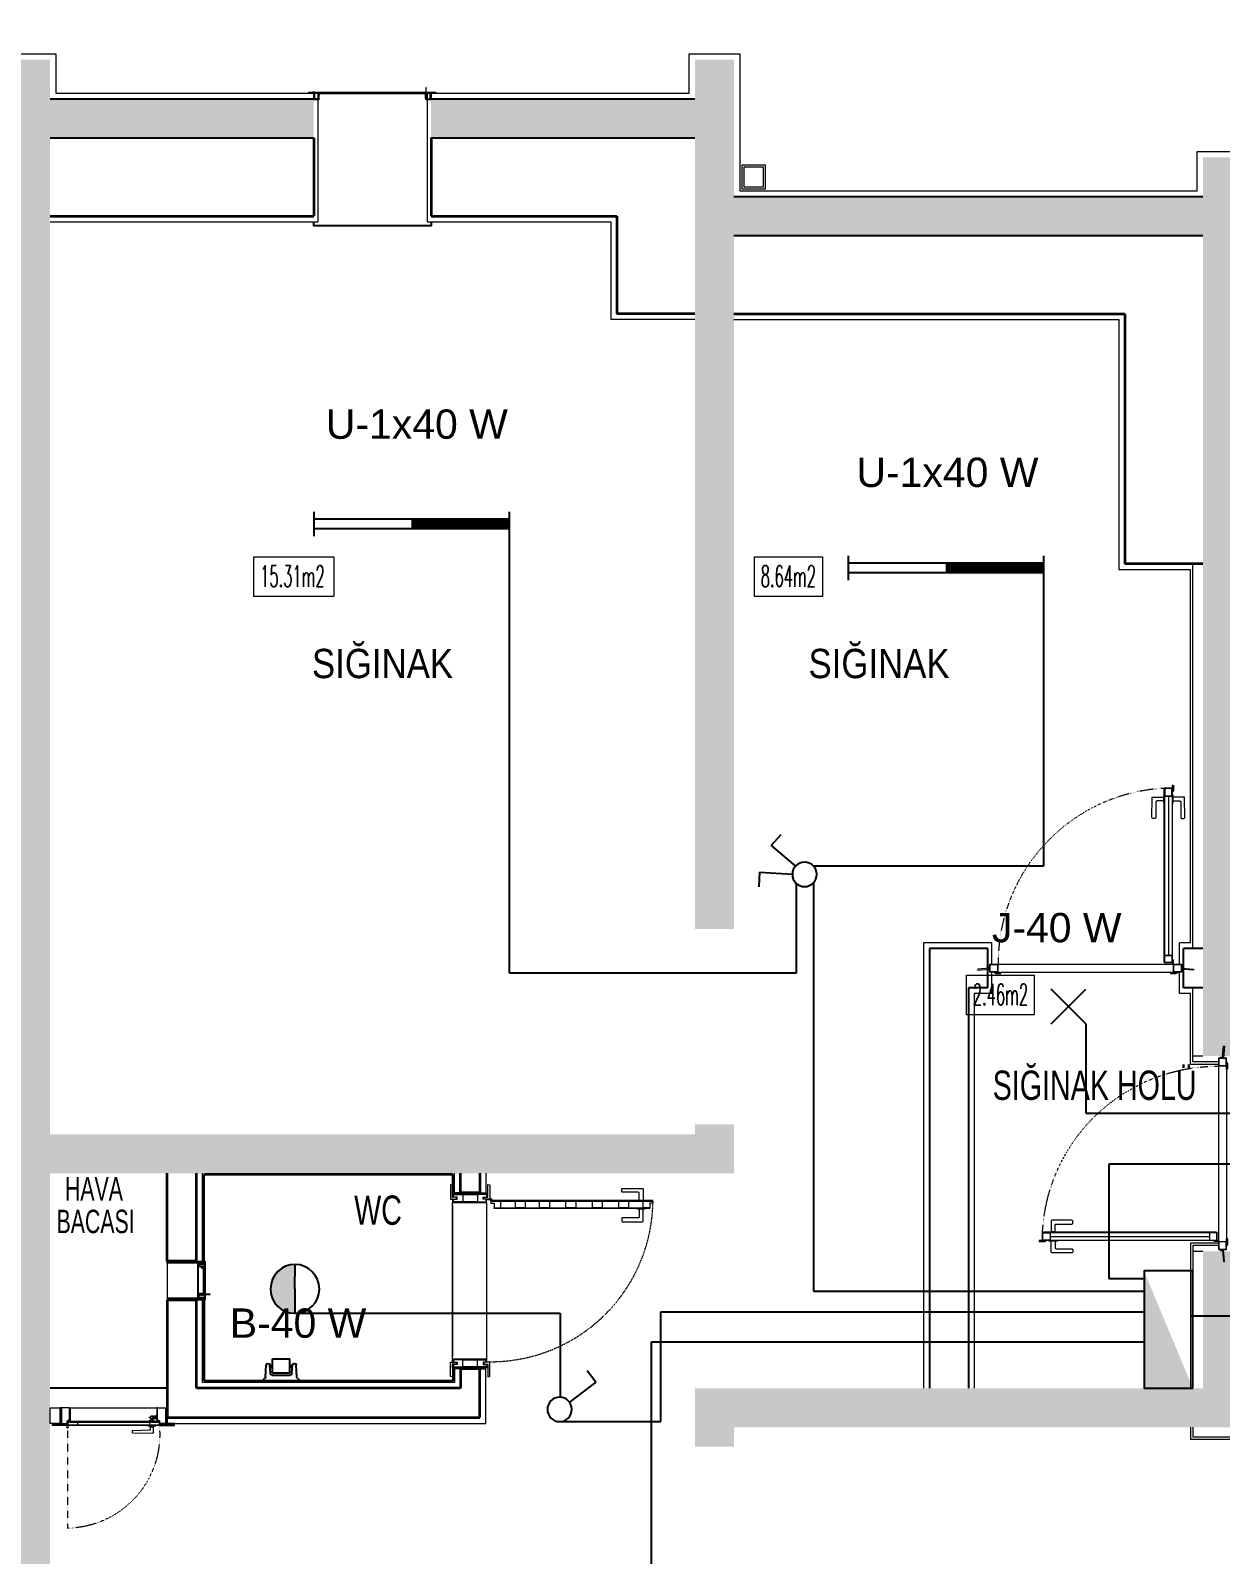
# Model space of a CAD drawing. Header units: millimetres. Extents: x -4402 to 30102, y 1696 to 6551.
# Drawn here: x 11332 to 11941, y 4080 to 4860 of the extents above; entities that cross this region are included whole.
import ezdxf

# ---------------------------------------------------------------- set-up
doc = ezdxf.new("R2010")
doc.units = ezdxf.units.MM
doc.linetypes.add('DOT', pattern=[0.25, 0, -0.25])
doc.linetypes.add('HIDDEN', pattern=[0.375, 0.25, -0.125])
for name, color, linetype, lineweight in [('ARMATUR', 1, 'Continuous', 20), ('B', 30, 'Continuous', 25), ('C', 1, 'Continuous', 20), ('D', 4, 'Continuous', 35), ('HA', 8, 'Continuous', 20), ('I', 3, 'Continuous', 18), ('KP', 1, 'Continuous', 20), ('MH', 20, 'Continuous', 20), ('P', 1, 'Continuous', 20), ('S', 6, 'Continuous', 20), ('TF', 1, 'Continuous', 20), ('YA', 3, 'Continuous', 13), ('YT', 252, 'BATTING', 13), ('YYM', 20, 'Continuous', 18)]:
    doc.layers.add(name, color=color, linetype=linetype, lineweight=lineweight)
for name, color, linetype in [('BOYA', 253, 'Continuous'), ('CEMAL AYAR  AYD. HAT', 6, 'Continuous'), ('DUVARS', 4, 'Continuous'), ('ELEKTRİK YAZI', 2, 'Continuous'), ('PP', 2, 'Continuous'), ('SEMBOL', 1, 'Continuous'), ('VTCONT', 1, 'Continuous'), ('ZAYIF AKIM HATTI', 6, 'ZAYIF_AKIM_HATTI')]:
    doc.layers.add(name, color=color, linetype=linetype)
doc.layers.get('TF').off()
doc.layers.get('YT').off()
doc.styles.add('1', font='arial.ttf', dxfattribs={"height": 18})
doc.styles.add('SIMPLEX', font='SIMPLEX.SHX', dxfattribs={"width": 0.65, "height": 10})
doc.styles.get("Standard").update_dxf_attribs({"font": 'arial.ttf'})
doc.linetypes.add('BATTING', pattern='A,0.0001,-0.1,[134,ltypeshp.shx,S=0.1,R=0,X=-0.1,Y=0],-0.2,[134,ltypeshp.shx,S=0.1,R=180,X=0.1,Y=0],-0.1', length=0.4001)
doc.linetypes.add('ZAYIF_AKIM_HATTI', pattern='A,12.7,-5.08,["Z",Standard,S=2.54,R=0,X=-2.54,Y=-1.27],-5.08', length=22.86)

# ---------------------------------------------------------------- blocks, each defined once
blk = doc.blocks.new('KW901')
at = {"layer": 'KP', "ltscale": 3}
for p, q in [((-85, 8), (-5, 8)), ((-5, -9.38), (-85, -9.38))]:
    blk.add_line(p, q, dxfattribs=at)
at = {"layer": 'KP'}
for p, q in [((-4.05, -11.5), (-2.72, -11.5)), ((-3.4, -9.67), (-3.4, -12.18)), ((-8.26, -87.55), (-8.26, -89.55)), ((-8.11, -86.8), (-8.11, -90.3)), ((-3.83, -86.8), (-3.83, -90.3)), ((-3.68, -87.55), (-3.68, -89.55))]:
    blk.add_line(p, q, dxfattribs=at)
at = {"layer": 'KP', "color": 1, "ltscale": 3}
for points in [[(-86.75, 8), (-86.75, 6.1, -0.414214), (-86.85, 6), (-87.65, 6, -0.414214), (-87.75, 6.1), (-87.75, 7.9, 0.414214), (-87.85, 8), (-94.14, 8, -0.453592), (-94.23, 8.11), (-94.06, 8.91, -0.375902), (-93.96, 9), (-86.85, 9, -0.414214), (-86.75, 8.9), (-86.75, 8)], [(-3.25, 8), (-3.25, 6.1, 0.414214), (-3.15, 6), (-2.35, 6, 0.414214), (-2.25, 6.1), (-2.25, 7.9, -0.414214), (-2.15, 8), (4.14, 8, 0.453592), (4.23, 8.11), (4.06, 8.91, 0.375902), (3.96, 9), (-3.15, 9, 0.414214), (-3.25, 8.9), (-3.25, 8)], [(-86.75, -10), (-86.75, -8.1, 0.414214), (-86.85, -8), (-87.65, -8, 0.414214), (-87.75, -8.1), (-87.75, -9.9, -0.414214), (-87.85, -10), (-94.14, -10, 0.453592), (-94.23, -10.11), (-94.06, -10.91, 0.375902), (-93.96, -11), (-86.85, -11, 0.414214), (-86.75, -10.9), (-86.75, -10)], [(-3.25, -10), (-3.25, -8.1, -0.414214), (-3.15, -8), (-2.35, -8, -0.414214), (-2.25, -8.1), (-2.25, -9.9, 0.414214), (-2.15, -10), (4.14, -10, -0.453592), (4.23, -10.11), (4.06, -10.91, -0.375902), (3.96, -11), (-3.15, -11, -0.414214), (-3.25, -10.9), (-3.25, -10)]]:
    blk.add_lwpolyline(points, format="xyb", dxfattribs=at)
at = {"layer": 'KP', "ltscale": 3}
for points in [[(-87.8, -9.6), (-87.8, -10), (-89.5, -10), (-89.5, 8), (-87.8, 8), (-87.8, 7.6)], [(-86.7, 7.6), (-86.7, 8), (-85, 8), (-85, -9.38), (-85.4, -9.38)], [(-3.3, 7.6), (-3.3, 8), (-5, 8), (-5, -9.38), (-4.6, -9.38)], [(-2.2, -9.6), (-2.2, -10), (-0.5, -10), (-0.5, 8), (-2.2, 8), (-2.2, 7.6)], [(-87.8, 7.6), (-89.1, 7.6), (-89.1, -4.75), (-85.4, -4.75), (-85.4, 7.6), (-85.9, 7.6), (-85.9, 7.6), (-86.1, 7.6), (-86.1, 7.6), (-86.7, 7.6), (-86.7, 5.6), (-87.8, 5.6), (-87.8, 7.6)], [(-87.8, -9.6), (-89.1, -9.6), (-89.1, 2.75), (-85.4, 2.75), (-85.4, -9.38), (-85.9, -9.38), (-85.9, -9.08), (-86.1, -9.08), (-86.1, -9.38), (-86.7, -9.38), (-86.7, -7.6), (-87.8, -7.6), (-87.8, -9.6)], [(-89.1, 2.75), (-89.1, -4.75), (-85.4, -4.75), (-85.4, 2.75)], [(-2.2, 7.6), (-0.9, 7.6), (-0.9, -4.75), (-4.6, -4.75), (-4.6, 7.6), (-4.1, 7.6), (-4.1, 7.6), (-3.9, 7.6), (-3.9, 7.6), (-3.3, 7.6), (-3.3, 5.6), (-2.2, 5.6), (-2.2, 7.6)], [(-2.2, -9.6), (-0.9, -9.6), (-0.9, 2.75), (-4.6, 2.75), (-4.6, -9.38), (-4.1, -9.38), (-4.1, -9.08), (-3.9, -9.08), (-3.9, -9.38), (-3.3, -9.38), (-3.3, -7.6), (-2.2, -7.6), (-2.2, -9.6)], [(-0.9, 2.75), (-0.9, -4.75), (-4.6, -4.75), (-4.6, 2.75)], [(-4.22, -11.65), (-5.22, -11.65), (-5.22, -13.3), (-7.72, -13.3), (-7.72, -16.65), (-4.22, -16.65), (-4.22, -11.65), (-5.22, -11.65)], [(-4.22, -94.55), (-5.22, -94.55), (-5.22, -92.9), (-7.72, -92.9), (-7.72, -89.55), (-4.22, -89.55), (-4.22, -94.55), (-5.22, -94.55)]]:
    blk.add_lwpolyline(points, dxfattribs=at)
for points in [[(-7.72, -92.9), (-7.84, -92.9, -0.414214), (-8.04, -92.7), (-8.04, -13.55, -0.414214), (-7.79, -13.3), (-7.72, -13.3)], [(-4.22, -94.55), (-4.1, -94.55, 0.414214), (-3.9, -94.35), (-3.9, -11.9, 0.414214), (-4.15, -11.65), (-4.22, -11.65)]]:
    blk.add_lwpolyline(points, format="xyb", close=True, dxfattribs=at)
for points in [[(-4.22, -24.15), (-4.22, -29.15), (-7.72, -29.15), (-7.72, -24.15)], [(-4.22, -36.55), (-4.22, -41.55), (-7.72, -41.55), (-7.72, -36.55)], [(-4.22, -50.05), (-4.22, -55.05), (-7.72, -55.05), (-7.72, -50.05)], [(-4.22, -63.55), (-4.22, -68.55), (-7.72, -68.55), (-7.72, -63.55)], [(-4.22, -77.05), (-4.22, -82.05), (-7.72, -82.05), (-7.72, -77.05)]]:
    blk.add_lwpolyline(points, close=True, dxfattribs=at)
at = {"layer": 'KP'}
for points in [[(-8.26, -87.55), (-12.3, -87.55, -0.414214), (-12.8, -87.05), (-12.8, -79.05, 0.414214), (-13.3, -78.55), (-14.29, -78.55, 0.410092), (-14.8, -79.05), (-14.8, -89.05, 0.414214), (-14.3, -89.55), (-8.26, -89.55)], [(-3.68, -87.55), (-0.2, -87.55, 0.414214), (0.3, -87.05), (0.3, -79.05, -0.414214), (0.8, -78.55), (1.79, -78.55, -0.410092), (2.3, -79.05), (2.3, -89.05, -0.414214), (1.8, -89.55), (-3.68, -89.55)], [(-8.04, -90.75), (-8.06, -90.75, -0.414214), (-8.11, -90.7), (-8.11, -86.4, -0.414214), (-8.06, -86.35), (-8.04, -86.35)], [(-3.9, -90.75), (-3.88, -90.75, 0.414214), (-3.83, -90.7), (-3.83, -86.4, 0.414214), (-3.88, -86.35), (-3.9, -86.35)]]:
    blk.add_lwpolyline(points, format="xyb", dxfattribs=at)
for points in [[(-8.26, -87.55), (-8.11, -87.25)], [(-8.26, -89.55), (-8.11, -89.85)], [(-3.68, -87.55), (-3.83, -87.25)], [(-3.68, -89.55), (-3.83, -89.85)]]:
    blk.add_lwpolyline(points, dxfattribs=at)
for radius in [0.5, 0.42]:
    blk.add_circle((-3.4, -11.5), radius, dxfattribs=at)
at = {"layer": 'KP', "color": 8, "linetype": 'HIDDEN', "ltscale": 0.5}
blk.add_arc((-3.4, -11.5), 83.05, 178.53726, 268.74429, dxfattribs=at)
blk = doc.blocks.new('KAGITLIK PL 1')
at = {"layer": 'ARMATUR', "linetype": 'Continuous'}
blk.add_line((2.09, 0), (-2.12, 0), dxfattribs=at)
at = {"layer": 'VTCONT'}
for p, q in [((-8.94, 0), (8.94, 0)), ((8.94, -0.2), (8.94, 0)), ((-8.01, -1.72), (-7.68, -7.9)), ((-5.44, -3.51), (-5.77, -7.9)), ((-5.7, -6.94), (-4.49, -6.94)), ((-4.55, -2.69), (4.53, -2.69)), ((-4.49, -3.8), (-4.49, -10.96)), ((-4.49, -3.8), (4.46, -3.8)), ((4.46, -3.8), (4.46, -10.96)), ((4.46, -6.94), (5.67, -6.94)), ((5.42, -3.51), (5.74, -7.9)), ((7.98, -1.72), (7.66, -7.9)), ((-6.66, -8.73), (-6.79, -8.73)), ((-5.76, -7.83), (-4.49, -7.83)), ((-4.49, -10.96), (4.46, -10.96)), ((4.46, -7.83), (5.74, -7.83)), ((6.64, -8.73), (6.76, -8.73))]:
    blk.add_line(p, q, dxfattribs=at)
for centre, start, end in [((-8.07, -0.2), 166.78072, 242.33295), ((-8.9, -1.79), 4.23639, 62.33295), ((-4.55, -3.58), 90, 175.76361), ((4.53, -3.58), 4.23639, 90), ((8.87, -1.79), 117.66705, 175.76361), ((8.04, -0.2), 297.66705, 0), ((-6.79, -7.83), 184.23639, 270), ((-6.66, -7.83), 270, 355.76361), ((6.64, -7.83), 184.23639, 270), ((6.76, -7.83), 270, 355.76361)]:
    blk.add_arc(centre, 0.895, start, end, dxfattribs=at)
blk = doc.blocks.new('WC-1')
at = {"layer": 'P'}
for p, q in [((4.4, -1.45), (4.4, -0.85)), ((4.4, -2.95), (4.4, -17.05))]:
    blk.add_line(p, q, dxfattribs=at)
at = {"layer": 'P', "color": 8}
for points in [[(0.8, -18.35), (0.6, -18.35), (0.6, -1.65), (0.8, -1.65)], [(2.88, -3.43), (2.96, -3.43), (2.96, -3.56), (2.5, -3.56), (2.5, -3.43), (2.56, -3.43), (2.56, -2.65), (2.5, -2.65), (2.5, -2.52), (2.96, -2.52), (2.96, -2.65), (2.88, -2.65)], [(7, -16.98), (7, -16.8), (1.33, -16.8), (1.33, -16.98)], [(1.81, -17.35), (1.89, -17.35), (1.89, -17.48), (1.43, -17.48), (1.43, -17.35), (1.5, -17.35), (1.5, -16.57), (1.43, -16.57), (1.43, -16.44), (1.89, -16.44), (1.89, -16.57), (1.81, -16.57)], [(2.88, -17.35), (2.96, -17.35), (2.96, -17.48), (2.5, -17.48), (2.5, -17.35), (2.56, -17.35), (2.56, -16.57), (2.5, -16.57), (2.5, -16.44), (2.96, -16.44), (2.96, -16.57), (2.88, -16.57)]]:
    blk.add_lwpolyline(points, close=True, dxfattribs=at)
at = {"layer": 'P'}
for points in [[(4.4, 0), (4.4, -2.95), (0.8, -2.95), (0.8, -1.35), (4.1, -1.35), (4.1, 0)], [(1.1, -1.65), (4.1, -1.65), (4.1, -2.65), (1.1, -2.65)], [(3.6, -3.25), (2.33, -3.25), (2.33, -3.43), (3.39, -3.43), (3.39, -16.57), (1.33, -16.57), (1.33, -16.75), (3.6, -16.75)], [(1.1, -18.35), (4.1, -18.35), (4.1, -17.35), (1.1, -17.35)]]:
    blk.add_lwpolyline(points, close=True, dxfattribs=at)
at = {"layer": 'P', "color": 8}
blk.add_lwpolyline([(3.67, -3.25), (4.06, -3.25), (4.06, -16.75), (3.67, -16.75)], dxfattribs=at)
at = {"layer": 'P'}
blk.add_lwpolyline([(4.1, -20), (4.1, -18.65), (0.8, -18.65), (0.8, -17.05), (4.4, -17.05), (4.4, -20), (4.1, -20)], dxfattribs=at)
blk = doc.blocks.new('SAFT-1')
at = {"layer": 'P'}
for p, q in [((50, 5), (5, 5)), ((7.14, -0.28), (7.14, 0.35)), ((8.42, 0.55), (7.34, 0.55)), ((8.31, 0.84), (7.41, 0.84)), ((7.41, 0.55), (7.41, 0.84)), ((8.31, 0.55), (8.31, 0.84)), ((8.62, -0.28), (8.62, 0.35)), ((4.1, -2.32), (4.1, -2.1)), ((4.1, -2.32), (4.1, -3.8)), ((50.9, -2.32), (4.1, -2.32)), ((50.9, -3.8), (4.1, -3.8)), ((4.1, -3.8), (4.1, -4.02)), ((4.2, -2), (50.8, -2)), ((4.2, -4.12), (50.8, -4.12)), ((7.11, -7.49), (7.11, -4.77)), ((8.42, -0.48), (7.34, -0.48)), ((7.41, -1.35), (7.41, -0.48)), ((17.84, -7.77), (7.61, -7.99)), ((8.31, -1.35), (8.31, -0.48)), ((8.61, -6.25), (8.61, -4.77)), ((17.84, -6.66), (8.61, -6.25)), ((9.1, -2.32), (9.1, -3.8)), ((17.84, -7.77), (17.84, -6.66)), ((45.9, -2.32), (45.9, -3.8)), ((50.9, -2.32), (50.9, -2.1)), ((50.9, -3.8), (50.9, -2.32)), ((50.9, -2.32), (50.9, -3.8)), ((50.9, -3.8), (50.9, -4.02))]:
    blk.add_line(p, q, dxfattribs=at)
at = {"layer": 'P', "color": 40, "linetype": 'DOT'}
blk.add_line((51.05, -4.71), (51.05, -56.66), dxfattribs=at)
at = {"layer": 'P', "color": 1}
for points in [[(0, -3), (0.8, -3), (0.8, 5), (0, 5)], [(0.8, -3), (3.8, -3), (3.8, -1.72), (5, -1.72), (5, 5), (0.8, 5)], [(54.2, -3), (51.2, -3), (51.2, -1.72), (50, -1.72), (50, 5), (54.2, 5)], [(60, 5), (55, 5), (55, -3), (60, -3)], [(3.8, -3), (3.8, -3.8), (-3.7, -3.8), (-3.7, -3)], [(4.02, -1.72), (4.02, -1.82), (4.22, -2), (4.64, -2), (4.84, -1.82), (4.84, -1.72), (4.54, -1.72), (4.54, -1.42), (4.34, -1.42), (4.34, -1.72)], [(50.98, -1.72), (50.98, -1.82), (50.78, -2), (50.36, -2), (50.16, -1.82), (50.16, -1.72), (50.46, -1.72), (50.46, -1.42), (50.66, -1.42), (50.66, -1.72)], [(51.2, -3), (51.2, -3.8), (58.7, -3.8), (58.7, -3)]]:
    blk.add_lwpolyline(points, close=True, dxfattribs=at)
at = {"layer": 'P'}
for points in [[(5, 5), (5.22, 5, -0.414214), (5.32, 4.9), (5.32, -1.62, -0.414214), (5.22, -1.72), (5, -1.72)], [(50, 5), (49.78, 5, 0.414214), (49.68, 4.9), (49.68, -1.62, 0.414214), (49.78, -1.72), (50, -1.72)], [(9.91, -2, 0.414214), (9.71, -1.8), (6.01, -1.8, 0.414214), (5.81, -2)], [(9.91, -4.12, -0.414214), (9.71, -4.32), (6.01, -4.32, -0.414214), (5.81, -4.12)], [(8.91, -1.8), (8.91, -1.55, 0.414214), (8.71, -1.35), (7.01, -1.35, 0.414214), (6.81, -1.55), (6.81, -1.8)], [(8.91, -4.32), (8.91, -4.57, -0.414214), (8.71, -4.77), (7.01, -4.77, -0.414214), (6.81, -4.57), (6.81, -4.32)]]:
    blk.add_lwpolyline(points, format="xyb", dxfattribs=at)
for points in [[(5.52, -1.22), (5.32, -1.22), (5.32, 1.3), (5.52, 1.3)], [(6.94, -0.22), (6.02, -0.22), (6.02, 0.3), (6.94, 0.3), (6.94, 0.8), (5.52, 0.8), (5.52, -0.72), (6.94, -0.72)]]:
    blk.add_lwpolyline(points, close=True, dxfattribs=at)
for points in [[(7.14, 0.2), (6.12, 0.2), (6.12, -0.12), (7.14, -0.12)], [(8.62, -0.12), (9.02, -0.12), (9.02, 0.2), (8.62, 0.2)]]:
    blk.add_lwpolyline(points, dxfattribs=at)
at = {"layer": 'P', "color": 1}
for points in [[(50, -1.72), (50, 5)], [(54.2, -3), (54.2, 5), (55, 5), (55, -3)]]:
    blk.add_lwpolyline(points, dxfattribs=at)
for points in [[(0.3, -3.8), (3.8, -3.8), (3.8, -4.02, -0.414214), (3.7, -4.12), (-3.6, -4.12, -0.414214), (-3.7, -4.02), (-3.7, -3.8)], [(54.7, -3.8), (51.2, -3.8), (51.2, -4.02, 0.414214), (51.3, -4.12), (58.6, -4.12, 0.414214), (58.7, -4.02), (58.7, -3.8)]]:
    blk.add_lwpolyline(points, format="xyb", close=True, dxfattribs=at)
blk.add_circle((51.05, -4.71), 0.5, dxfattribs=at)
at = {"layer": 'P'}
for centre, radius, start, end in [((7.34, 0.35), 0.2, 90, 180), ((8.42, 0.35), 0.2, 0, 90), ((4.2, -2.1), 0.1, 90, 180), ((4.2, -4.02), 0.1, 180, 270), ((7.61, -7.49), 0.5, 180, 270), ((7.34, -0.28), 0.2, 180, 270), ((8.42, -0.28), 0.2, 270, 0), ((50.8, -2.1), 0.1, 0, 90), ((50.8, -4.02), 0.1, 270, 0)]:
    blk.add_arc(centre, radius, start, end, dxfattribs=at)
at = {"layer": 'P', "color": 40, "linetype": 'DOT'}
blk.add_arc((51.83, -8.71), 47.96, 174.38421, 269.07218, dxfattribs=at)
blk = doc.blocks.new('MENFEZ')
at = {"layer": 'P'}
for p, q in [((3.5, 0.2), (3.2, 0.2)), ((3.2, 0.2), (3.2, -0.7)), ((3.5, -0.8), (3.5, 0.2)), ((3.5, -3), (3.5, -58))]:
    blk.add_line(p, q, dxfattribs=at)
for points in [[(3.5, 2), (3.5, -3), (-0.5, -3), (-0.5, -0.5), (3, -0.5), (3, 2)], [(0, -1), (3, -1), (3, -2.5), (0, -2.5)], [(2.9, -3.3), (1.83, -3.3), (1.83, -3.48), (2.69, -3.48), (2.69, -57.52), (0.23, -57.52), (0.23, -57.7), (2.9, -57.7)], [(0, -60), (3, -60), (3, -58.5), (0, -58.5)], [(5.9, -57.93), (5.9, -57.75), (0.23, -57.75), (0.23, -57.93)]]:
    blk.add_lwpolyline(points, close=True, dxfattribs=at)
blk.add_lwpolyline([(3, -63), (3, -60.5), (-0.5, -60.5), (-0.5, -58), (3.5, -58), (3.5, -63), (3, -63)], dxfattribs=at)
blk = doc.blocks.new('YK1000')
at = {"layer": 'KP'}
for p, q in [((-10.07, 78.62), (-10.07, 80.62)), ((-9.92, 77.87), (-9.92, 81.37)), ((-5.15, 83.75), (-5.55, 83.2)), ((-5.48, 77.87), (-5.48, 81.37)), ((-5.33, 78.62), (-5.33, 80.62)), ((-95, -5), (-5, -5)), ((-5.15, -2.95), (-5.55, -2.4)), ((-96.35, -9.55), (-97.1, -9)), ((-95, -9), (-5, -9)), ((-3.65, -9.55), (-2.9, -9))]:
    blk.add_line(p, q, dxfattribs=at)
at = {"layer": 'KP', "color": 8, "linetype": 'BATTING', "ltscale": 0.2}
blk.add_line((-7.7, 81.1), (-7.7, -0.3), dxfattribs=at)
at = {"layer": 'KP'}
for points in [[(-5.05, 86.65), (-5.05, 83.85, -0.414214), (-5.15, 83.75), (-5.55, 83.75), (-5.55, 86.75), (-5.15, 86.75, -0.414214)], [(-5.05, -4.83), (-5.05, -3.05, 0.414214), (-5.15, -2.95), (-5.55, -2.95), (-5.55, -4.93), (-5.15, -4.93, 0.414214)], [(-96.25, -9.65), (-93.45, -9.65, 0.414214), (-93.35, -9.55), (-93.35, -9.15), (-96.35, -9.15), (-96.35, -9.55, 0.414214)], [(-6.55, -9.65), (-3.75, -9.65, 0.414214), (-3.65, -9.55), (-3.65, -9.15), (-6.65, -9.15), (-6.65, -9.55, 0.414214)]]:
    blk.add_lwpolyline(points, format="xyb", close=True, dxfattribs=at)
for points in [[(-10.07, 78.62), (-13.55, 78.62, 0.414214), (-14.05, 78.12), (-14.05, 70.12, -0.414214), (-14.55, 69.62), (-15.55, 69.62, -0.410092), (-16.06, 70.12), (-16.05, 80.12, -0.414214), (-15.55, 80.62), (-10.07, 80.62)], [(-9.85, 81.82), (-9.87, 81.82, 0.414214), (-9.92, 81.77), (-9.92, 77.47, 0.414214), (-9.87, 77.42), (-9.85, 77.42)], [(-5.55, 81.82), (-5.53, 81.82, -0.414214), (-5.48, 81.77), (-5.48, 77.47, -0.414214), (-5.53, 77.42), (-5.55, 77.42)], [(-5.33, 78.62), (-1.85, 78.62, -0.414214), (-1.35, 78.12), (-1.35, 70.12, 0.414214), (-0.85, 69.62), (0.15, 69.62, 0.410092), (0.66, 70.12), (0.65, 80.12, 0.414214), (0.15, 80.62), (-5.33, 80.62)]]:
    blk.add_lwpolyline(points, format="xyb", dxfattribs=at)
for points in [[(-10.07, 78.62), (-9.92, 78.32)], [(-5.33, 80.62), (-5.48, 80.92)], [(-5.33, 78.62), (-5.48, 78.32)]]:
    blk.add_lwpolyline(points, dxfattribs=at)
for points in [[(-9.85, 84.6), (-9.7, 84.6), (-9.7, -3.8), (-9.85, -3.8)], [(-5.55, 84.6), (-5.7, 84.6), (-5.7, -3.8), (-5.55, -3.8)]]:
    blk.add_lwpolyline(points, close=True, dxfattribs=at)
at = {"layer": 'KP', "color": 6}
for points in [[(-9.7, 85.1), (-9.7, 81.1), (-5.7, 81.1), (-5.7, 85.1)], [(-9.55, 84.95), (-9.55, 81.25), (-5.85, 81.25), (-5.85, 84.95)], [(-95, -9), (-99, -9), (-99, -5), (-95, -5)], [(-95.15, -8.85), (-98.85, -8.85), (-98.85, -5.15), (-95.15, -5.15)], [(-9.7, -4.3), (-9.7, -0.3), (-5.7, -0.3), (-5.7, -4.3)], [(-9.55, -4.15), (-9.55, -0.45), (-5.85, -0.45), (-5.85, -4.15)], [(-1, -9), (-5, -9), (-5, -5), (-1, -5)], [(-1.15, -8.85), (-4.85, -8.85), (-4.85, -5.15), (-1.15, -5.15)]]:
    blk.add_lwpolyline(points, close=True, dxfattribs=at)
at = {"layer": 'KP', "color": 8}
for points in [[(-99.45, -7), (-105.15, -7.46), (-105.15, -7.97), (-99, -7.45), (-99, -5.99), (-99.45, -5.99)], [(-0.55, -7), (5.15, -7.46), (5.15, -7.97), (-1, -7.45), (-1, -5.99), (-0.55, -5.99)]]:
    blk.add_lwpolyline(points, close=True, dxfattribs=at)
at = {"layer": 'KP', "color": 40, "linetype": 'DOT'}
blk.add_arc((-5.15, -4.45), 89.65, 92.9093, 180.25565, dxfattribs=at)
blk = doc.blocks.new('Armatür_U 2x40')
at = {"layer": 'SEMBOL'}
for p, q in [((-50, 8.75), (-50, -3.75)), ((50, 8.75), (50, -3.75)), ((50, 5), (-50, 5)), ((50, 0), (-50, 0))]:
    blk.add_line(p, q, dxfattribs=at)
at = {"layer": 'SEMBOL', "const_width": 5}
blk.add_lwpolyline([(50, 2.5), (0, 2.5)], dxfattribs=at)
blk = doc.blocks.new('Armatür_Etanj')
at = {"layer": 'SEMBOL'}
h = blk.add_hatch(color=256, dxfattribs=at)
edge = h.paths.add_edge_path()
edge.add_arc((0, 0), 12.5, 89.56194, 269.56194)
edge.add_line((-0.1, -12.5), (0, 0))
edge.add_line((0, 0), (0.1, 12.5))
for q in [(0.1, 12.5), (-0.1, -12.5)]:
    blk.add_line((0, 0), q, dxfattribs=at)
for start, end in [(89.56194, 269.56194), (269.56194, 89.56194)]:
    blk.add_arc((0, 0), 12.5, start, end, dxfattribs=at)
blk = doc.blocks.new('Armatür_Lamba')
at = {"layer": 'SEMBOL'}
for p, q in [((8.84, -8.84), (-8.84, 8.84)), ((-8.84, -8.84), (8.84, 8.84))]:
    blk.add_line(p, q, dxfattribs=at)
blk = doc.blocks.new('Anahtar_Komutatör')
at = {"layer": 'SEMBOL'}
for p, q in [((-6.68, 21.62), (-13.82, 19.31)), ((-6.68, 21.62), (-1.93, 5.95)), ((8.37, 21.56), (2.35, 5.79)), ((8.37, 21.56), (15.32, 18.75))]:
    blk.add_line(p, q, dxfattribs=at)
blk.add_circle((0, 0), 6.25, dxfattribs=at)
blk = doc.blocks.new('Anahtar_Adi')
at = {"layer": 'SEMBOL'}
for q in [(0.03, 6.25), (7.66, 23.11)]:
    blk.add_line((0.29, 23.14), q, dxfattribs=at)
blk.add_circle((0, 0), 6.25, dxfattribs=at)
blk = doc.blocks.new('Pano_Aydınlatma_Küçük')
at = {"layer": 'SEMBOL'}
blk.add_lwpolyline([(25, -30), (25, 30), (0, 30), (0, -30)], close=True, dxfattribs=at)
blk.add_solid([(0, 30), (25, -30), (0, -30)], dxfattribs=at)

msp = doc.modelspace()

# ---------------------------------------------------------------- hatches: boundary and pattern name
at = {"layer": 'BOYA', "linetype": 'Continuous'}
for points in [[(11342.3, 4274.98), (11692.3, 4274.98), (11692.3, 4299.98), (11672.3, 4299.98), (11672.3, 4294.98), (11342.3, 4294.98), (11342.3, 4844.98), (11322.3, 4844.98), (11322.3, 4294.98), (10992.3, 4294.98), (10992.3, 4299.98), (10972.3, 4299.98), (10972.3, 4294.98), (10972.3, 4274.98), (11322.3, 4274.98), (11322.3, 4024.98), (11342.3, 4024.98)], [(11692.3, 4844.98), (11672.3, 4844.98), (11672.3, 4399.98), (11692.3, 4399.98)], [(11477.3, 4824.98), (11342.3, 4824.98), (11342.3, 4804.98), (11477.3, 4804.98)], [(11672.3, 4824.98), (11537.3, 4824.98), (11537.3, 4804.98), (11672.3, 4804.98)], [(11952.3, 4794.98), (11932.3, 4794.98), (11932.3, 4334.98), (11952.3, 4334.98)], [(11932.3, 4774.98), (11692.3, 4774.98), (11692.3, 4754.98), (11932.3, 4754.98)], [(11952.3, 4234.98), (11932.3, 4234.98), (11932.3, 4164.98), (11672.3, 4164.98), (11672.3, 4134.98), (11692.3, 4134.98), (11692.3, 4144.98), (12002.3, 4144.98), (12002.3, 3784.98), (12022.3, 3784.98), (12022.3, 4164.98), (11952.3, 4164.98)]]:
    msp.add_hatch(color=256, dxfattribs=at).paths.add_polyline_path(points)

# ---------------------------------------------------------------- linework, layer by layer
at = {"color": 9, "true_color": 0xd19cc7}
for p, q in [((11577.22, 4601.05), (11577.22, 4377.56)), ((11850.71, 4578.62), (11850.71, 4432.16)), ((11850.71, 4432.16), (11733.08, 4432.16)), ((11724.26, 4377.56), (11724.26, 4423.33)), ((11577.22, 4377.56), (11724.26, 4377.56)), ((11872.36, 4351.55), (11872.36, 4305.69)), ((11872.36, 4305.69), (11971.11, 4305.69)), ((11467.52, 4203.33), (11603.41, 4203.33)), ((11603.41, 4203.33), (11603.41, 4160.36))]:
    msp.add_line(p, q, dxfattribs=at)
at = {"layer": 'B'}
msp.add_line((11402.3, 4164.98), (11342.3, 4164.98), dxfattribs=at)
msp.add_lwpolyline([(11537.3, 4761.98), (11537.3, 4759.98), (11537.3, 4759.98), (11477.3, 4759.98), (11477.3, 4759.98), (11477.3, 4761.98)], dxfattribs=at)
at = {"layer": 'C'}
for points in [[(11708.42, 4790.98), (11696.42, 4790.98), (11696.42, 4778.98), (11708.42, 4778.98)], [(11707.42, 4789.98), (11697.42, 4789.98), (11697.42, 4779.98), (11707.42, 4779.98)]]:
    msp.add_lwpolyline(points, close=True, dxfattribs=at)
at = {"layer": 'CEMAL AYAR  AYD. HAT', "color": 9, "linetype": 'ByBlock', "true_color": 0xd19cc7}
for p, q in [((11733.08, 4423.33), (11733.08, 4214.74)), ((11987.9, 4279.61), (11884.23, 4279.61)), ((11884.23, 4279.61), (11884.23, 4221.07)), ((11884.23, 4221.07), (11902.15, 4221.07)), ((11733.08, 4214.74), (11902.15, 4214.74)), ((11654.95, 4147.88), (11654.95, 4204.1)), ((11654.95, 4204.1), (11902.15, 4204.1)), ((11650.08, 4027.89), (11650.08, 4188.69)), ((11650.08, 4188.69), (11902.15, 4188.69)), ((11603.41, 4147.88), (11654.95, 4147.88))]:
    msp.add_line(p, q, dxfattribs=at)
at = {"layer": 'D'}
for p, q in [((11477.3, 4804.98), (11477.3, 4764.98)), ((11537.3, 4804.98), (11537.3, 4764.98)), ((11342.3, 4764.98), (11477.3, 4764.98)), ((11537.3, 4764.98), (11632.3, 4764.98)), ((11632.3, 4764.98), (11632.3, 4714.98)), ((11672.3, 4714.98), (11632.3, 4714.98)), ((11692.3, 4714.98), (11892.3, 4714.98)), ((11892.3, 4714.98), (11892.3, 4586.98)), ((11932.3, 4586.98), (11892.3, 4586.98)), ((11402.3, 4229.98), (11402.3, 4274.98)), ((11417.3, 4229.98), (11417.3, 4274.98)), ((11552.3, 4264.98), (11552.3, 4274.98)), ((11562.3, 4274.98), (11562.3, 4264.98)), ((11562.3, 4264.98), (11552.3, 4264.98)), ((11417.3, 4229.98), (11402.3, 4229.98)), ((11402.3, 4209.98), (11402.3, 4149.98)), ((11417.3, 4209.98), (11402.3, 4209.98)), ((11417.3, 4164.98), (11417.3, 4209.98)), ((11552.3, 4174.98), (11552.3, 4164.98)), ((11562.3, 4174.98), (11552.3, 4174.98)), ((11562.3, 4149.98), (11562.3, 4174.98)), ((11552.3, 4164.98), (11417.3, 4164.98)), ((11402.3, 4149.98), (11562.3, 4149.98))]:
    msp.add_line(p, q, dxfattribs=at)
at = {"layer": 'DUVARS'}
for p, q in [((11822.3, 4389.98), (11792.3, 4389.98)), ((11792.3, 4389.98), (11792.3, 4164.98)), ((11822.3, 4369.98), (11822.3, 4389.98)), ((11932.3, 4389.98), (11922.3, 4389.98)), ((11922.3, 4369.98), (11922.3, 4389.98)), ((11822.3, 4369.98), (11812.3, 4369.98)), ((11812.3, 4369.98), (11812.3, 4164.98)), ((11932.3, 4369.98), (11922.3, 4369.98))]:
    msp.add_line(p, q, dxfattribs=at)
at = {"layer": 'HA'}
for p, q in [((11420.6, 4228.93), (11420.6, 4273.98)), ((11548.3, 4274.68), (11421.3, 4274.68)), ((11549, 4264.98), (11549, 4273.98)), ((11420.6, 4229.63), (11402.3, 4229.63)), ((11420.6, 4210.33), (11402.3, 4210.33)), ((11420.6, 4211.03), (11420.6, 4168.98)), ((11549, 4174.98), (11549, 4168.98)), ((11548.3, 4168.28), (11421.3, 4168.28))]:
    msp.add_line(p, q, dxfattribs=at)
at = {"layer": 'I'}
for p, q in [((11421.3, 4273.98), (11420.6, 4273.98)), ((11421.3, 4273.98), (11421.3, 4274.68)), ((11421.3, 4228.93), (11421.3, 4273.98)), ((11548.3, 4273.98), (11421.3, 4273.98)), ((11548.3, 4273.98), (11548.3, 4274.68)), ((11549, 4273.98), (11548.3, 4273.98)), ((11548.3, 4266.18), (11548.3, 4273.98)), ((11402.3, 4228.93), (11402.3, 4229.98)), ((11421.3, 4228.93), (11402.3, 4228.93)), ((11421.3, 4211.03), (11402.3, 4211.03)), ((11402.3, 4211.03), (11402.3, 4209.98)), ((11421.3, 4211.03), (11421.3, 4168.98)), ((11548.3, 4178.78), (11548.3, 4168.98)), ((11421.3, 4168.98), (11420.6, 4168.98)), ((11548.3, 4168.98), (11421.3, 4168.98)), ((11421.3, 4168.98), (11421.3, 4168.28)), ((11549, 4168.98), (11548.3, 4168.98)), ((11548.3, 4168.98), (11548.3, 4168.28))]:
    msp.add_line(p, q, dxfattribs=at)
at = {"layer": 'KP'}
for p, q in [((11548.4, 4181.3), (11548.4, 4258.66)), ((11402.3, 4228.93), (11402.3, 4211.03))]:
    msp.add_line(p, q, dxfattribs=at)
at = {"layer": 'PP'}
for p, q in [((11342.3, 4824.98), (11477.3, 4824.98)), ((11537.3, 4824.98), (11672.3, 4824.98)), ((11342.3, 4804.98), (11477.3, 4804.98)), ((11537.3, 4804.98), (11672.3, 4804.98)), ((11692.3, 4774.98), (11932.3, 4774.98)), ((11692.3, 4754.98), (11932.3, 4754.98))]:
    msp.add_line(p, q, dxfattribs=at)
at = {"layer": 'S'}
for p, q in [((11479.3, 4824.28), (11479.3, 4761.98)), ((11535.3, 4824.28), (11535.3, 4761.98)), ((11342.3, 4761.98), (11479.3, 4761.98)), ((11535.3, 4761.98), (11629.3, 4761.98)), ((11629.3, 4761.98), (11629.3, 4711.98)), ((11672.3, 4711.98), (11629.3, 4711.98)), ((11692.3, 4711.98), (11889.3, 4711.98)), ((11889.3, 4711.98), (11889.3, 4583.98)), ((11925.9, 4583.98), (11889.3, 4583.98)), ((11925.9, 4392.98), (11925.9, 4583.98)), ((11824.3, 4392.98), (11789.3, 4392.98)), ((11789.3, 4392.98), (11789.3, 4164.98)), ((11824.3, 4381.98), (11824.3, 4392.98)), ((11925.9, 4392.98), (11920.3, 4392.98)), ((11920.3, 4381.98), (11920.3, 4392.98)), ((11824.3, 4366.98), (11824.3, 4377.98)), ((11920.3, 4366.98), (11920.3, 4377.98)), ((11824.3, 4366.98), (11815.3, 4366.98)), ((11815.3, 4366.98), (11815.3, 4164.98)), ((11925.9, 4366.98), (11920.3, 4366.98)), ((11925.9, 4330.73), (11925.9, 4366.98)), ((11940.3, 4330.73), (11925.9, 4330.73)), ((11420.3, 4229.98), (11420.3, 4274.98)), ((11549.3, 4264.98), (11549.3, 4274.98)), ((11565.3, 4274.98), (11565.3, 4264.98)), ((11552.3, 4264.98), (11548.3, 4264.98)), ((11562.3, 4264.98), (11565.3, 4264.98)), ((11925.9, 4239.23), (11925.9, 4164.98)), ((11940.3, 4239.23), (11925.9, 4239.23)), ((11417.3, 4229.98), (11420.3, 4229.98)), ((11552.3, 4174.98), (11548.3, 4174.98)), ((11549.3, 4174.98), (11549.3, 4167.98)), ((11562.3, 4174.98), (11565.3, 4174.98)), ((11565.3, 4146.98), (11565.3, 4174.98)), ((11549.3, 4167.98), (11420.3, 4167.98)), ((11402.3, 4146.98), (11565.3, 4146.98)), ((11925.9, 4144.98), (11925.9, 4138.73)), ((12002.3, 4138.73), (11925.9, 4138.73))]:
    msp.add_line(p, q, dxfattribs=at)
for points in [[(11535.3, 4827.98), (11669.3, 4827.98), (11669.3, 4847.98), (11695.3, 4847.98), (11695.3, 4777.98), (11929.3, 4777.98), (11929.3, 4797.98), (11955.3, 4797.98), (11955.3, 4649.98), (12101.3, 4649.98), (12101.3, 4859.98), (12127.3, 4859.98), (12127.3, 4649.98), (12273.3, 4649.98), (12273.3, 4797.98), (12299.3, 4797.98), (12299.3, 4777.98), (12379.3, 4777.98), (12379.3, 4766.98)], [(11187.3, 4827.98), (11319.3, 4827.98), (11319.3, 4847.98), (11345.3, 4847.98), (11345.3, 4827.98), (11479.3, 4827.98)], [(11420.3, 4167.98), (11420.3, 4209.98), (11417.3, 4209.98)]]:
    msp.add_lwpolyline(points, dxfattribs=at)
at = {"layer": 'YA'}
for p, q in [((11927.15, 4389.98), (11927.15, 4586.98)), ((11927.15, 4331.98), (11927.15, 4369.98)), ((11932.3, 4334.98), (11927.15, 4334.98)), ((11940.3, 4331.98), (11927.15, 4331.98)), ((11927.15, 4237.98), (11927.15, 4164.98)), ((11940.3, 4237.98), (11927.15, 4237.98)), ((11932.3, 4234.98), (11927.15, 4234.98)), ((11927.15, 4144.98), (11927.15, 4139.98)), ((12002.3, 4139.98), (11927.15, 4139.98))]:
    msp.add_line(p, q, dxfattribs=at)
at = {"layer": 'YYM'}
for points in [[(11487.6, 4570.19), (11446.67, 4570.19), (11446.67, 4590.49), (11487.6, 4590.49)], [(11737.66, 4570.19), (11702.8, 4570.19), (11702.8, 4590.49), (11737.66, 4590.49)], [(11845.97, 4356.1), (11811.39, 4356.1), (11811.39, 4376.4), (11845.97, 4376.4)]]:
    msp.add_lwpolyline(points, close=True, dxfattribs=at)
at = {"layer": 'ZAYIF AKIM HATTI', "color": 5, "linetype": 'ByBlock'}
msp.add_line((11925.9, 4202.03), (12050.66, 4202.03), dxfattribs=at)

# ---------------------------------------------------------------- block references
at = {"layer": 'KP'}
msp.add_blockref('YK1000', (11922.3, 4386.98), dxfattribs=at)
at = {"layer": 'KP', "linetype": 'ByBlock', "rotation": 90}
msp.add_blockref('KW901', (11556.3, 4264.98), dxfattribs=at)
at = {"layer": 'P', "rotation": 90}
msp.add_blockref('MENFEZ', (11476.8, 4824.98), dxfattribs=at)
at = {"layer": 'P'}
msp.add_blockref('WC-1', (11417.3, 4229.98), dxfattribs=at)
at = {"layer": 'P', "xscale": -1}
msp.add_blockref('SAFT-1', (11402.3, 4149.98), dxfattribs=at)
at = {"layer": 'SEMBOL'}
for name, p in [('Armatür_U 2x40', (11527.22, 4604.8)), ('Armatür_U 2x40', (11800.71, 4582.37)), ('Armatür_Etanj', (11467.62, 4215.83)), ('Pano_Aydınlatma_Küçük', (11902.15, 4194.98))]:
    msp.add_blockref(name, p, dxfattribs=at)
at = {"layer": 'SEMBOL', "xscale": -1, "rotation": 66.06183654405108}
msp.add_blockref('Anahtar_Komutatör', (11728.43, 4427.99), dxfattribs=at)
at = {"layer": 'SEMBOL', "xscale": -1}
msp.add_blockref('Armatür_Lamba', (11863.52, 4360.39), dxfattribs=at)
at = {"layer": 'SEMBOL', "color": 40, "true_color": 0xf8d731, "xscale": -1, "rotation": 306.1390368805912}
msp.add_blockref('Anahtar_Adi', (11603.09, 4154.12), dxfattribs=at)
at = {"layer": 'TF', "xscale": -1, "rotation": 180}
msp.add_blockref('KAGITLIK PL 1', (11460.64, 4168.98), dxfattribs=at)
at = {"layer": 'YT', "ltscale": 0.2, "xscale": -1, "rotation": 90}
msp.add_blockref('YK1000', (11935.3, 4234.98), dxfattribs=at)

# ---------------------------------------------------------------- texts
at = {"layer": 'ELEKTRİK YAZI'}
for s, p in [('U-1x40 W', (11483.44, 4650.98)), ('U-1x40 W', (11754.99, 4626.31)), ('J-40 W', (11824.3, 4393.24)), ('B-40 W', (11434.3, 4190.81))]:
    msp.add_text(s, height=15, dxfattribs=at).set_placement(p)
at = {"layer": 'MH', "style": '1'}
for s, height, width, p in [('SIĞINAK', 15, 0.85, (11476.34, 4528.45)), ('SIĞINAK', 15, 0.85, (11730.44, 4528.45)), ('SIĞINAK HOLÜ', 15, 0.7, (11824.72, 4312.57)), ('HAVA ', 12, 0.65, (11349.94, 4261.03)), ('WC', 15, 0.7, (11497.94, 4248.62)), ('BACASI', 12, 0.65, (11345.64, 4244.35))]:
    msp.add_text(s, height=height, dxfattribs=dict(at, width=width)).set_placement(p)
at = {"layer": 'YYM', "style": 'SIMPLEX', "width": 0.5}
for s, p in [('15.31m2', (11449.86, 4575.11)), ('8.64m2', (11705.99, 4575.11)), ('2.46m2', (11814.57, 4361.02))]:
    msp.add_text(s, height=11, dxfattribs=at).set_placement(p)

doc.saveas('drawing.dxf')
